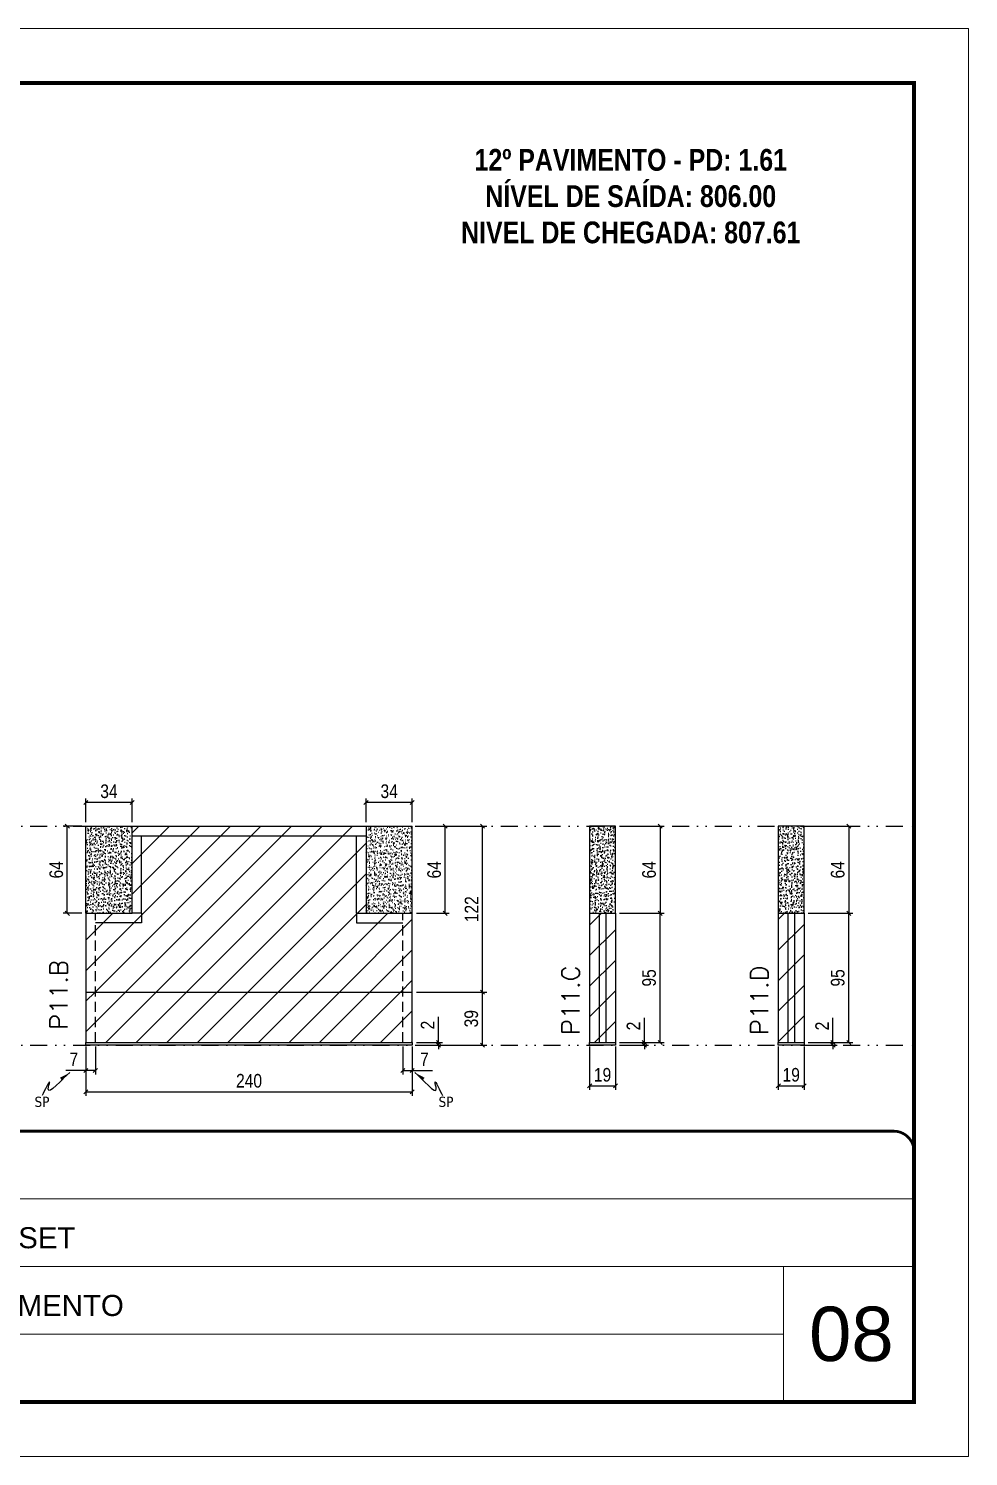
# Model space of a CAD drawing. Extents: x 808 to 7089, y -98 to 17032.
# Drawn here: x 6371 to 7062, y 14834 to 15884 of the extents above; entities that cross this region are included whole.
import ezdxf

# ---------------------------------------------------------------- set-up
doc = ezdxf.new("R2010")
doc.units = 0
for name, pattern in [('CONTINUO', [0]), ('DASHED', [0.75, 0.5, -0.25]), ('DIVIDE2', [0.625, 0.25, -0.125, 0, -0.125, 0, -0.125]), ('HIDDEN', [0.375, 0.25, -0.125])]:
    doc.linetypes.add(name, pattern=pattern)
for name, color, linetype, lineweight in [('CARIMBO', 255, 'Continuous', 9), ('Folhas', 255, 'Continuous', 9), ('REAPROVEITAMENTO', 251, 'Continuous', 9), ('SARRAFO DE PRESSAO', 251, 'DASHED', 9), ('Texto Seção', 7, 'Continuous', 15)]:
    doc.layers.add(name, color=color, linetype=linetype, lineweight=lineweight)
for name, color, linetype in [('COTA', 241, 'Continuous'), ('NOMENCLATURA', 7, 'Continuous'), ('Nível', 160, 'Continuous'), ('Painéis', 200, 'Continuous'), ('SARR_2.2x7', 40, 'Continuous'), ('Sarrafo de Pressão', 42, 'HIDDEN'), ('texto', 7, 'Continuous')]:
    doc.layers.add(name, color=color, linetype=linetype)
doc.styles.add('ARIAL', font='arial.ttf')
doc.styles.add('COTA TECNICA', font='techl___.ttf', dxfattribs={"height": 10})
doc.styles.add('COTA TECNICA-50', font='techl___.ttf', dxfattribs={"height": 10})
doc.styles.add('REGUA-120', font='ROMANS.shx', dxfattribs={"height": 15})
doc.styles.add('ROMANC', font='techb___.ttf', dxfattribs={"height": 2.5})
doc.styles.get("Standard").update_dxf_attribs({"font": 'arial.ttf'})
doc.dimstyles.new('COTA PAINEL-50', dxfattribs={"dimtxt": 10, "dimasz": 3, "dimexe": 3, "dimexo": 3, "dimgap": 3, "dimtad": 1, "dimdec": 1, "dimzin": 12, "dimdsep": 46, "dimtxsty": 'COTA TECNICA-50', "dimblk1": 'OBLIQUE', "dimblk2": 'OBLIQUE', "dimsah": 1, "dimcen": 0.9, "dimclrd": 4, "dimclre": 4, "dimclrt": 240, "dimadec": 1, "dimazin": 3, "dimtfac": 1, "dimtdec": 1, "dimtmove": 0, "dimatfit": 3, "dimfxl": 1, "dimtolj": 1, "dimtzin": 12, "dimarcsym": 0})
doc.dimstyles.new('PAINEL', dxfattribs={"dimtxt": 10, "dimasz": 3, "dimexe": 3, "dimexo": 3, "dimgap": 3, "dimtad": 1, "dimdec": 1, "dimzin": 12, "dimdsep": 46, "dimtxsty": 'COTA TECNICA', "dimblk1": 'OBLIQUE', "dimblk2": 'OBLIQUE', "dimsah": 1, "dimcen": 0.9, "dimclrd": 4, "dimclre": 4, "dimclrt": 240, "dimadec": 1, "dimazin": 3, "dimtfac": 1, "dimtdec": 1, "dimtmove": 0, "dimatfit": 3, "dimfxl": 1, "dimtolj": 1, "dimtzin": 12, "dimarcsym": 0})
doc.dimstyles.get("Standard").update_dxf_attribs({"dimtxt": 0.18, "dimasz": 0.18, "dimexe": 0.18, "dimexo": 0.0625, "dimgap": 0.09, "dimtad": 0, "dimtih": 1, "dimtoh": 1, "dimdec": 4, "dimzin": 0, "dimdsep": 46, "dimtxsty": 'Standard', "dimcen": 0.09, "dimadec": 0, "dimazin": 0, "dimtfac": 1, "dimtdec": 4, "dimtofl": 0, "dimtmove": 0, "dimatfit": 3, "dimfxl": 1, "dimtolj": 1, "dimtzin": 0, "dimarcsym": 0})

# ---------------------------------------------------------------- blocks, each defined once
blk = doc.blocks.new('9999999999')
at = {"color": 30, "linetype": 'CONTINUO'}
for p, q in [((98564.6, 34379.6), (99584, 34379.6)), ((98564.6, 34329.8), (99488, 34329.8)), ((99584, 34329.8), (99488, 34329.8)), ((99488, 34329.8), (99488, 34230.2)), ((98564.6, 34280), (99488, 34280))]:
    blk.add_line(p, q, dxfattribs=at)
at = {"color": 30, "linetype": 'CONTINUO', "const_width": 2}
blk.add_lwpolyline([(99584, 34230.2), (99584, 34414.4, 0.414214), (99569, 34429.4), (98229, 34429.4, 0.414214), (98214, 34414.4), (98214, 34245.2, 0.414214), (98229, 34230.2), (99584, 34230.2)], format="xyb", dxfattribs=at)
at = {"layer": 'Folhas'}
blk.add_lwpolyline([(98139, 34190.2), (99624, 34190.2), (99624, 35240.2), (98139, 35240.2)], close=True, dxfattribs=at)
at = {"layer": 'Folhas', "color": 30, "const_width": 3}
blk.add_lwpolyline([(98214, 34230.2), (99584, 34230.2), (99584, 35200.2), (98214, 35200.2)], close=True, dxfattribs=at)
at = {"color": 7, "linetype": 'Continuous', "ltscale": 5, "style": 'ARIAL'}
for s, height, p in [('NIK SUNSET', 15.48, (98837.7, 34343.3)), ('12º PAVIMENTO', 15.483, (98837.7, 34293.5))]:
    blk.add_text(s, height=height, dxfattribs=at).set_placement(p)
blk = doc.blocks.new('_Oblique')
at = {"color": 0, "linetype": 'ByBlock', "lineweight": -2}
blk.add_line((-0.5, -0.5), (0.5, 0.5), dxfattribs=at)
blk = doc.blocks.new('*D1145')
at = {"layer": 'COTA', "color": 4, "lineweight": -2, "transparency": 16777216}
for p, q in [((6412.8, 15135.3), (6412.8, 15099)), ((6652.8, 15135.3), (6652.8, 15099)), ((6412.8, 15102), (6652.8, 15102))]:
    blk.add_line(p, q, dxfattribs=at)
at = {"layer": 'Defpoints', "color": 0, "transparency": 16777216}
for p in [(6412.8, 15138.3), (6652.8, 15138.3), (6652.8, 15102)]:
    blk.add_point(p, dxfattribs=at)
at = {"layer": 'COTA', "color": 4, "lineweight": -2, "transparency": 16777216, "xscale": 3, "yscale": 3, "zscale": 3, "rotation": 180}
blk.add_blockref('_Oblique', (6412.8, 15102), dxfattribs=at)
at = {"layer": 'COTA', "color": 4, "lineweight": -2, "transparency": 16777216, "xscale": 3, "yscale": 3, "zscale": 3}
blk.add_blockref('_Oblique', (6652.8, 15102), dxfattribs=at)
at = {"layer": 'COTA', "color": 240, "transparency": 16777216, "insert": (6532.8, 15110.1), "char_height": 10, "attachment_point": 5, "style": 'COTA TECNICA'}
blk.add_mtext('\\A1;240', dxfattribs=at)
blk = doc.blocks.new('*D1146')
at = {"layer": 'COTA', "color": 4, "lineweight": -2, "transparency": 16777216}
for p, q in [((6412.8, 15133.3), (6412.8, 15114.8)), ((6419.8, 15135.3), (6419.8, 15114.8)), ((6412.8, 15117.8), (6398.1, 15117.8)), ((6419.8, 15117.8), (6412.8, 15117.8))]:
    blk.add_line(p, q, dxfattribs=at)
at = {"layer": 'Defpoints', "color": 0, "transparency": 16777216}
for p in [(6412.8, 15136.3), (6419.8, 15138.3), (6412.8, 15117.8)]:
    blk.add_point(p, dxfattribs=at)
at = {"layer": 'COTA', "color": 4, "lineweight": -2, "transparency": 16777216, "xscale": 3, "yscale": 3, "zscale": 3, "rotation": 180}
blk.add_blockref('_Oblique', (6412.8, 15117.8), dxfattribs=at)
at = {"layer": 'COTA', "color": 4, "lineweight": -2, "transparency": 16777216, "xscale": 3, "yscale": 3, "zscale": 3}
blk.add_blockref('_Oblique', (6419.8, 15117.8), dxfattribs=at)
at = {"layer": 'COTA', "color": 240, "transparency": 16777216, "insert": (6404, 15125.9), "char_height": 10, "attachment_point": 5, "style": 'COTA TECNICA-50'}
blk.add_mtext('\\A1;7', dxfattribs=at)
blk = doc.blocks.new('*D1147')
at = {"layer": 'COTA', "color": 4, "lineweight": -2, "transparency": 16777216}
for p, q in [((6645.8, 15135.3), (6645.8, 15114.8)), ((6652.8, 15133.3), (6652.8, 15114.8)), ((6645.8, 15117.8), (6652.8, 15117.8)), ((6652.8, 15117.8), (6667.6, 15117.8))]:
    blk.add_line(p, q, dxfattribs=at)
at = {"layer": 'Defpoints', "color": 0, "transparency": 16777216}
for p in [(6645.8, 15138.3), (6652.8, 15136.3), (6652.8, 15117.8)]:
    blk.add_point(p, dxfattribs=at)
at = {"layer": 'COTA', "color": 4, "lineweight": -2, "transparency": 16777216, "xscale": 3, "yscale": 3, "zscale": 3, "rotation": 180}
blk.add_blockref('_Oblique', (6645.8, 15117.8), dxfattribs=at)
at = {"layer": 'COTA', "color": 4, "lineweight": -2, "transparency": 16777216, "xscale": 3, "yscale": 3, "zscale": 3}
blk.add_blockref('_Oblique', (6652.8, 15117.8), dxfattribs=at)
at = {"layer": 'COTA', "color": 240, "transparency": 16777216, "insert": (6661.7, 15125.9), "char_height": 10, "attachment_point": 5, "style": 'COTA TECNICA-50'}
blk.add_mtext('\\A1;7', dxfattribs=at)
blk = doc.blocks.new('*D1148')
at = {"layer": 'COTA', "color": 4, "linetype": 'ByBlock', "lineweight": -2, "transparency": 16777216}
for p, q in [((6655.8, 15175.3), (6707.5, 15175.3)), ((6704.5, 15136.3), (6704.5, 15175.3)), ((6655.8, 15136.3), (6707.5, 15136.3))]:
    blk.add_line(p, q, dxfattribs=at)
at = {"layer": 'Defpoints', "color": 0, "linetype": 'ByBlock', "transparency": 16777216}
for p in [(6652.8, 15175.3), (6704.5, 15175.3), (6652.8, 15136.3)]:
    blk.add_point(p, dxfattribs=at)
at = {"layer": 'COTA', "color": 4, "linetype": 'ByBlock', "lineweight": -2, "transparency": 16777216, "xscale": 3, "yscale": 3, "zscale": 3}
for p, rotation in [((6704.5, 15175.3), 90), ((6704.5, 15136.3), 270)]:
    blk.add_blockref('_Oblique', p, dxfattribs=dict(at, rotation=rotation))
at = {"layer": 'COTA', "color": 240, "linetype": 'ByBlock', "transparency": 16777216, "insert": (6696.2, 15155.8), "char_height": 10, "attachment_point": 5, "rotation": 90, "style": 'COTA TECNICA'}
blk.add_mtext('\\A1;39', dxfattribs=at)
blk = doc.blocks.new('*D1149')
at = {"layer": 'COTA', "color": 4, "lineweight": -2, "transparency": 16777216}
for p, q in [((6672.1, 15138.3), (6672.1, 15157.1)), ((6655.8, 15138.3), (6675.1, 15138.3)), ((6655.8, 15136.3), (6675.1, 15136.3)), ((6672.1, 15136.3), (6672.1, 15138.3)), ((6672.1, 15136.3), (6672.1, 15133.3))]:
    blk.add_line(p, q, dxfattribs=at)
at = {"layer": 'Defpoints', "color": 0, "transparency": 16777216}
for p in [(6652.8, 15138.3), (6652.8, 15136.3), (6672.1, 15136.3)]:
    blk.add_point(p, dxfattribs=at)
at = {"layer": 'COTA', "color": 4, "lineweight": -2, "transparency": 16777216, "xscale": 3, "yscale": 3, "zscale": 3}
for p, rotation in [((6672.1, 15138.3), 270), ((6672.1, 15136.3), 90)]:
    blk.add_blockref('_Oblique', p, dxfattribs=dict(at, rotation=rotation))
at = {"layer": 'COTA', "color": 240, "transparency": 16777216, "insert": (6664.1, 15151.1), "char_height": 10, "attachment_point": 5, "rotation": 90, "style": 'COTA TECNICA-50'}
blk.add_mtext('\\A1;2', dxfattribs=at)
blk = doc.blocks.new('*D1150')
at = {"layer": 'COTA', "color": 4, "linetype": 'ByBlock', "lineweight": -2, "transparency": 16777216}
for p, q in [((6655.8, 15297.3), (6707.5, 15297.3)), ((6704.5, 15175.3), (6704.5, 15297.3)), ((6655.8, 15175.3), (6707.5, 15175.3))]:
    blk.add_line(p, q, dxfattribs=at)
at = {"layer": 'Defpoints', "color": 0, "linetype": 'ByBlock', "transparency": 16777216}
for p in [(6652.8, 15297.3), (6704.5, 15297.3), (6652.8, 15175.3)]:
    blk.add_point(p, dxfattribs=at)
at = {"layer": 'COTA', "color": 4, "linetype": 'ByBlock', "lineweight": -2, "transparency": 16777216, "xscale": 3, "yscale": 3, "zscale": 3}
for p, rotation in [((6704.5, 15297.3), 90), ((6704.5, 15175.3), 270)]:
    blk.add_blockref('_Oblique', p, dxfattribs=dict(at, rotation=rotation))
at = {"layer": 'COTA', "color": 240, "linetype": 'ByBlock', "transparency": 16777216, "insert": (6696.4, 15236.3), "char_height": 10, "attachment_point": 5, "rotation": 90, "style": 'COTA TECNICA'}
blk.add_mtext('\\A1;122', dxfattribs=at)
blk = doc.blocks.new('*D1151')
at = {"layer": 'COTA', "color": 4, "lineweight": -2, "transparency": 16777216}
for p, q in [((6783.2, 15135.3), (6783.2, 15103.4)), ((6802.2, 15135.3), (6802.2, 15103.4)), ((6783.2, 15106.4), (6802.2, 15106.4))]:
    blk.add_line(p, q, dxfattribs=at)
at = {"layer": 'Defpoints', "color": 0, "transparency": 16777216}
for p in [(6783.2, 15138.3), (6802.2, 15138.3), (6802.2, 15106.4)]:
    blk.add_point(p, dxfattribs=at)
at = {"layer": 'COTA', "color": 4, "lineweight": -2, "transparency": 16777216, "xscale": 3, "yscale": 3, "zscale": 3, "rotation": 180}
blk.add_blockref('_Oblique', (6783.2, 15106.4), dxfattribs=at)
at = {"layer": 'COTA', "color": 4, "lineweight": -2, "transparency": 16777216, "xscale": 3, "yscale": 3, "zscale": 3}
blk.add_blockref('_Oblique', (6802.2, 15106.4), dxfattribs=at)
at = {"layer": 'COTA', "color": 240, "transparency": 16777216, "insert": (6792.7, 15114.5), "char_height": 10, "attachment_point": 5, "style": 'COTA TECNICA'}
blk.add_mtext('\\A1;19', dxfattribs=at)
blk = doc.blocks.new('*D1152')
at = {"layer": 'COTA', "color": 4, "lineweight": -2, "transparency": 16777216}
for p, q in [((6823.4, 15138.3), (6823.4, 15156.4)), ((6805.2, 15138.3), (6826.4, 15138.3)), ((6805.2, 15136.3), (6826.4, 15136.3)), ((6823.4, 15136.3), (6823.4, 15138.3)), ((6823.4, 15136.3), (6823.4, 15133.3))]:
    blk.add_line(p, q, dxfattribs=at)
at = {"layer": 'Defpoints', "color": 0, "transparency": 16777216}
for p in [(6802.2, 15138.3), (6802.2, 15136.3), (6823.4, 15138.3)]:
    blk.add_point(p, dxfattribs=at)
at = {"layer": 'COTA', "color": 4, "lineweight": -2, "transparency": 16777216, "xscale": 3, "yscale": 3, "zscale": 3}
for p, rotation in [((6823.4, 15138.3), 270), ((6823.4, 15136.3), 90)]:
    blk.add_blockref('_Oblique', p, dxfattribs=dict(at, rotation=rotation))
at = {"layer": 'COTA', "color": 240, "transparency": 16777216, "insert": (6815.4, 15150.4), "char_height": 10, "attachment_point": 5, "rotation": 90, "style": 'COTA TECNICA-50'}
blk.add_mtext('\\A1;2', dxfattribs=at)
blk = doc.blocks.new('*D1162')
at = {"layer": 'COTA', "color": 4, "linetype": 'ByBlock', "lineweight": -2, "transparency": 16777216}
for p, q in [((6805.2, 15297.3), (6838, 15297.3)), ((6835, 15297.3), (6835, 15233.3)), ((6805.2, 15233.3), (6838, 15233.3))]:
    blk.add_line(p, q, dxfattribs=at)
at = {"layer": 'Defpoints', "color": 0, "linetype": 'ByBlock', "transparency": 16777216}
for p in [(6802.2, 15297.3), (6802.2, 15233.3), (6835, 15233.3)]:
    blk.add_point(p, dxfattribs=at)
at = {"layer": 'COTA', "color": 4, "linetype": 'ByBlock', "lineweight": -2, "transparency": 16777216, "xscale": 3, "yscale": 3, "zscale": 3}
for p, rotation in [((6835, 15297.3), 90), ((6835, 15233.3), 270)]:
    blk.add_blockref('_Oblique', p, dxfattribs=dict(at, rotation=rotation))
at = {"layer": 'COTA', "color": 240, "linetype": 'ByBlock', "transparency": 16777216, "insert": (6826.9, 15265.3), "char_height": 10, "attachment_point": 5, "rotation": 90, "style": 'COTA TECNICA'}
blk.add_mtext('\\A1;64', dxfattribs=at)
blk = doc.blocks.new('*D1163')
at = {"layer": 'COTA', "color": 4, "lineweight": -2, "transparency": 16777216}
for p, q in [((6805.2, 15233.3), (6838, 15233.3)), ((6835, 15138.3), (6835, 15233.3)), ((6805.2, 15138.3), (6838, 15138.3))]:
    blk.add_line(p, q, dxfattribs=at)
at = {"layer": 'Defpoints', "color": 0, "transparency": 16777216}
for p in [(6802.2, 15233.3), (6835, 15233.3), (6802.2, 15138.3)]:
    blk.add_point(p, dxfattribs=at)
at = {"layer": 'COTA', "color": 4, "lineweight": -2, "transparency": 16777216, "xscale": 3, "yscale": 3, "zscale": 3}
for p, rotation in [((6835, 15233.3), 90), ((6835, 15138.3), 270)]:
    blk.add_blockref('_Oblique', p, dxfattribs=dict(at, rotation=rotation))
at = {"layer": 'COTA', "color": 240, "transparency": 16777216, "insert": (6826.9, 15185.8), "char_height": 10, "attachment_point": 5, "rotation": 90, "style": 'COTA TECNICA-50'}
blk.add_mtext('\\A1;95', dxfattribs=at)
blk = doc.blocks.new('*D1155')
at = {"layer": 'COTA', "color": 4, "lineweight": -2, "transparency": 16777216}
for p, q in [((6921.9, 15135.3), (6921.9, 15103.4)), ((6940.9, 15135.3), (6940.9, 15103.4)), ((6921.9, 15106.4), (6940.9, 15106.4))]:
    blk.add_line(p, q, dxfattribs=at)
at = {"layer": 'Defpoints', "color": 0, "transparency": 16777216}
for p in [(6921.9, 15138.3), (6940.9, 15138.3), (6940.9, 15106.4)]:
    blk.add_point(p, dxfattribs=at)
at = {"layer": 'COTA', "color": 4, "lineweight": -2, "transparency": 16777216, "xscale": 3, "yscale": 3, "zscale": 3, "rotation": 180}
blk.add_blockref('_Oblique', (6921.9, 15106.4), dxfattribs=at)
at = {"layer": 'COTA', "color": 4, "lineweight": -2, "transparency": 16777216, "xscale": 3, "yscale": 3, "zscale": 3}
blk.add_blockref('_Oblique', (6940.9, 15106.4), dxfattribs=at)
at = {"layer": 'COTA', "color": 240, "transparency": 16777216, "insert": (6931.4, 15114.5), "char_height": 10, "attachment_point": 5, "style": 'COTA TECNICA'}
blk.add_mtext('\\A1;19', dxfattribs=at)
blk = doc.blocks.new('*D1156')
at = {"layer": 'COTA', "color": 4, "lineweight": -2, "transparency": 16777216}
for p, q in [((6962.1, 15138.3), (6962.1, 15156.4)), ((6943.9, 15138.3), (6965.1, 15138.3)), ((6943.9, 15136.3), (6965.1, 15136.3)), ((6962.1, 15136.3), (6962.1, 15138.3)), ((6962.1, 15136.3), (6962.1, 15133.3))]:
    blk.add_line(p, q, dxfattribs=at)
at = {"layer": 'Defpoints', "color": 0, "transparency": 16777216}
for p in [(6940.9, 15138.3), (6940.9, 15136.3), (6962.1, 15138.3)]:
    blk.add_point(p, dxfattribs=at)
at = {"layer": 'COTA', "color": 4, "lineweight": -2, "transparency": 16777216, "xscale": 3, "yscale": 3, "zscale": 3}
for p, rotation in [((6962.1, 15138.3), 270), ((6962.1, 15136.3), 90)]:
    blk.add_blockref('_Oblique', p, dxfattribs=dict(at, rotation=rotation))
at = {"layer": 'COTA', "color": 240, "transparency": 16777216, "insert": (6954.1, 15150.4), "char_height": 10, "attachment_point": 5, "rotation": 90, "style": 'COTA TECNICA-50'}
blk.add_mtext('\\A1;2', dxfattribs=at)
blk = doc.blocks.new('*D1175')
at = {"layer": 'COTA', "color": 4, "linetype": 'ByBlock', "lineweight": -2, "transparency": 16777216}
for p, q in [((6943.9, 15297.3), (6976.7, 15297.3)), ((6973.7, 15297.3), (6973.7, 15233.3)), ((6943.9, 15233.3), (6976.7, 15233.3))]:
    blk.add_line(p, q, dxfattribs=at)
at = {"layer": 'Defpoints', "color": 0, "linetype": 'ByBlock', "transparency": 16777216}
for p in [(6940.9, 15297.3), (6940.9, 15233.3), (6973.7, 15233.3)]:
    blk.add_point(p, dxfattribs=at)
at = {"layer": 'COTA', "color": 4, "linetype": 'ByBlock', "lineweight": -2, "transparency": 16777216, "xscale": 3, "yscale": 3, "zscale": 3}
for p, rotation in [((6973.7, 15297.3), 90), ((6973.7, 15233.3), 270)]:
    blk.add_blockref('_Oblique', p, dxfattribs=dict(at, rotation=rotation))
at = {"layer": 'COTA', "color": 240, "linetype": 'ByBlock', "transparency": 16777216, "insert": (6965.6, 15265.3), "char_height": 10, "attachment_point": 5, "rotation": 90, "style": 'COTA TECNICA'}
blk.add_mtext('\\A1;64', dxfattribs=at)
blk = doc.blocks.new('*D1176')
at = {"layer": 'COTA', "color": 4, "lineweight": -2, "transparency": 16777216}
for p, q in [((6943.9, 15233.3), (6976.7, 15233.3)), ((6973.7, 15138.3), (6973.7, 15233.3)), ((6943.9, 15138.3), (6976.7, 15138.3))]:
    blk.add_line(p, q, dxfattribs=at)
at = {"layer": 'Defpoints', "color": 0, "transparency": 16777216}
for p in [(6940.9, 15233.3), (6973.7, 15233.3), (6940.9, 15138.3)]:
    blk.add_point(p, dxfattribs=at)
at = {"layer": 'COTA', "color": 4, "lineweight": -2, "transparency": 16777216, "xscale": 3, "yscale": 3, "zscale": 3}
for p, rotation in [((6973.7, 15233.3), 90), ((6973.7, 15138.3), 270)]:
    blk.add_blockref('_Oblique', p, dxfattribs=dict(at, rotation=rotation))
at = {"layer": 'COTA', "color": 240, "transparency": 16777216, "insert": (6965.6, 15185.8), "char_height": 10, "attachment_point": 5, "rotation": 90, "style": 'COTA TECNICA-50'}
blk.add_mtext('\\A1;95', dxfattribs=at)
blk = doc.blocks.new('*D1178')
at = {"layer": 'COTA', "color": 4, "lineweight": -2, "transparency": 16777216}
for p, q in [((6655.8, 15297.3), (6680, 15297.3)), ((6677, 15233.3), (6677, 15297.3)), ((6655.8, 15233.3), (6680, 15233.3))]:
    blk.add_line(p, q, dxfattribs=at)
at = {"layer": 'Defpoints', "color": 0, "transparency": 16777216}
for p in [(6652.8, 15297.3), (6677, 15297.3), (6652.8, 15233.3)]:
    blk.add_point(p, dxfattribs=at)
at = {"layer": 'COTA', "color": 4, "lineweight": -2, "transparency": 16777216, "xscale": 3, "yscale": 3, "zscale": 3}
for p, rotation in [((6677, 15297.3), 90), ((6677, 15233.3), 270)]:
    blk.add_blockref('_Oblique', p, dxfattribs=dict(at, rotation=rotation))
at = {"layer": 'COTA', "color": 240, "transparency": 16777216, "insert": (6668.9, 15265.3), "char_height": 10, "attachment_point": 5, "rotation": 90, "style": 'COTA TECNICA'}
blk.add_mtext('\\A1;64', dxfattribs=at)
blk = doc.blocks.new('*D1179')
at = {"layer": 'COTA', "color": 4, "lineweight": -2, "transparency": 16777216}
for p, q in [((6412.8, 15300.3), (6412.8, 15317.8)), ((6446.8, 15314.8), (6412.8, 15314.8)), ((6446.8, 15300.3), (6446.8, 15317.8))]:
    blk.add_line(p, q, dxfattribs=at)
at = {"layer": 'Defpoints', "color": 0, "transparency": 16777216}
for p in [(6412.8, 15314.8), (6412.8, 15297.3), (6446.8, 15297.3)]:
    blk.add_point(p, dxfattribs=at)
at = {"layer": 'COTA', "color": 4, "lineweight": -2, "transparency": 16777216, "xscale": 3, "yscale": 3, "zscale": 3, "rotation": 180}
blk.add_blockref('_Oblique', (6412.8, 15314.8), dxfattribs=at)
at = {"layer": 'COTA', "color": 4, "lineweight": -2, "transparency": 16777216, "xscale": 3, "yscale": 3, "zscale": 3}
blk.add_blockref('_Oblique', (6446.8, 15314.8), dxfattribs=at)
at = {"layer": 'COTA', "color": 240, "transparency": 16777216, "insert": (6429.8, 15323), "char_height": 10, "attachment_point": 5, "style": 'COTA TECNICA'}
blk.add_mtext('\\A1;34', dxfattribs=at)
blk = doc.blocks.new('*D1180')
at = {"layer": 'COTA', "color": 4, "lineweight": -2, "transparency": 16777216}
for p, q in [((6618.8, 15300.3), (6618.8, 15317.8)), ((6652.8, 15314.8), (6618.8, 15314.8)), ((6652.8, 15300.3), (6652.8, 15317.8))]:
    blk.add_line(p, q, dxfattribs=at)
at = {"layer": 'Defpoints', "color": 0, "transparency": 16777216}
for p in [(6618.8, 15314.8), (6618.8, 15297.3), (6652.8, 15297.3)]:
    blk.add_point(p, dxfattribs=at)
at = {"layer": 'COTA', "color": 4, "lineweight": -2, "transparency": 16777216, "xscale": 3, "yscale": 3, "zscale": 3, "rotation": 180}
blk.add_blockref('_Oblique', (6618.8, 15314.8), dxfattribs=at)
at = {"layer": 'COTA', "color": 4, "lineweight": -2, "transparency": 16777216, "xscale": 3, "yscale": 3, "zscale": 3}
blk.add_blockref('_Oblique', (6652.8, 15314.8), dxfattribs=at)
at = {"layer": 'COTA', "color": 240, "transparency": 16777216, "insert": (6635.8, 15323), "char_height": 10, "attachment_point": 5, "style": 'COTA TECNICA'}
blk.add_mtext('\\A1;34', dxfattribs=at)
blk = doc.blocks.new('*D2088')
at = {"layer": 'COTA', "color": 4, "lineweight": -2, "transparency": 16777216}
for p, q in [((6409.8, 15297.3), (6396.2, 15297.3)), ((6399.2, 15233.3), (6399.2, 15297.3)), ((6409.8, 15233.3), (6396.2, 15233.3))]:
    blk.add_line(p, q, dxfattribs=at)
at = {"layer": 'Defpoints', "color": 0, "transparency": 16777216}
for p in [(6399.2, 15297.3), (6412.8, 15297.3), (6412.8, 15233.3)]:
    blk.add_point(p, dxfattribs=at)
at = {"layer": 'COTA', "color": 4, "lineweight": -2, "transparency": 16777216, "xscale": 3, "yscale": 3, "zscale": 3}
for p, rotation in [((6399.2, 15297.3), 90), ((6399.2, 15233.3), 270)]:
    blk.add_blockref('_Oblique', p, dxfattribs=dict(at, rotation=rotation))
at = {"layer": 'COTA', "color": 240, "transparency": 16777216, "insert": (6391.1, 15265.3), "char_height": 10, "attachment_point": 5, "rotation": 90, "style": 'COTA TECNICA'}
blk.add_mtext('\\A1;64', dxfattribs=at)

msp = doc.modelspace()

# ---------------------------------------------------------------- hatches: boundary and pattern name
at = {"layer": 'COTA', "linetype": 'ByBlock'}
h = msp.add_hatch(dxfattribs=at)
h.set_pattern_fill('AR-CONC', color=256, scale=0.03)
h.paths.add_polyline_path([(6446.83, 15297.32), (6412.83, 15297.32), (6412.83, 15233.32), (6446.83, 15233.32)])
h = msp.add_hatch(dxfattribs=at)
h.set_pattern_fill('AR-CONC', color=256, scale=0.03)
h.paths.add_polyline_path([(6652.83, 15297.32), (6618.83, 15297.32), (6618.83, 15233.32), (6652.83, 15233.32)])
h = msp.add_hatch(dxfattribs=at)
h.set_pattern_fill('AR-CONC', color=256, scale=0.03)
h.paths.add_polyline_path([(6802.17, 15297.32), (6783.17, 15297.32), (6783.17, 15233.32), (6802.17, 15233.32)])
h = msp.add_hatch(dxfattribs=at)
h.set_pattern_fill('AR-CONC', color=256, scale=0.03)
h.paths.add_polyline_path([(6940.89, 15297.32), (6921.89, 15297.32), (6921.89, 15233.32), (6940.89, 15233.32)])
at = {"layer": 'REAPROVEITAMENTO'}
h = msp.add_hatch(dxfattribs=at)
h.set_pattern_fill('ANSI31', color=256, scale=5)
h.paths.add_polyline_path([(6652.83, 15175.32), (6652.83, 15233.32), (6618.83, 15233.32), (6618.83, 15297.32), (6446.83, 15297.32), (6446.83, 15233.32), (6412.83, 15233.32), (6412.83, 15175.32)])
h = msp.add_hatch(dxfattribs=at)
h.set_pattern_fill('ANSI31', color=256, scale=5)
h.paths.add_polyline_path([(6802.17, 15233.29), (6783.17, 15233.29), (6783.17, 15138.32), (6802.17, 15138.32)])
h = msp.add_hatch(dxfattribs=at)
h.set_pattern_fill('ANSI31', color=256, scale=5)
h.paths.add_polyline_path([(6940.89, 15233.29), (6921.89, 15233.29), (6921.89, 15138.32), (6940.89, 15138.32)])
h = msp.add_hatch(dxfattribs=at)
h.set_pattern_fill('ANSI31', color=256, scale=5)
h.paths.add_polyline_path([(6412.83, 15175.32), (6412.83, 15138.32), (6652.83, 15138.32), (6652.83, 15175.32)])

# ---------------------------------------------------------------- linework, layer by layer
at = {"layer": 'COTA', "linetype": 'ByBlock'}
for p, q in [((6412.83, 15233.32), (6412.83, 15297.32)), ((6412.83, 15297.32), (6446.83, 15297.32)), ((6618.83, 15297.32), (6652.83, 15297.32)), ((6652.83, 15297.32), (6652.83, 15297.32)), ((6652.83, 15233.32), (6652.83, 15297.32))]:
    msp.add_line(p, q, dxfattribs=at)
for points in [[(6783.17, 15233.29), (6802.17, 15233.29), (6802.17, 15297.32), (6783.17, 15297.32)], [(6921.89, 15233.29), (6940.89, 15233.29), (6940.89, 15297.32), (6921.89, 15297.32)]]:
    msp.add_lwpolyline(points, close=True, dxfattribs=at)
at = {"layer": 'Nível', "color": 4, "linetype": 'DIVIDE2', "ltscale": 50}
for p, q in [((5963.14, 15297.32), (7021.67, 15297.32)), ((5963.14, 15136.32), (7021.67, 15136.32))]:
    msp.add_line(p, q, dxfattribs=at)
at = {"layer": 'Painéis'}
for p, q in [((6446.83, 15233.32), (6446.83, 15297.32)), ((6446.83, 15297.32), (6618.83, 15297.32)), ((6618.83, 15297.32), (6618.83, 15233.32)), ((6412.83, 15233.32), (6412.83, 15233.32)), ((6412.83, 15233.32), (6446.83, 15233.32)), ((6412.83, 15233.32), (6412.83, 15138.32)), ((6618.83, 15233.32), (6652.83, 15233.32)), ((6618.83, 15233.32), (6652.83, 15233.32)), ((6652.83, 15233.32), (6652.83, 15233.32)), ((6652.83, 15138.32), (6652.83, 15233.32)), ((6783.17, 15233.32), (6802.17, 15233.32)), ((6783.17, 15233.29), (6783.17, 15138.32)), ((6802.17, 15233.29), (6802.17, 15138.32)), ((6921.89, 15233.32), (6940.89, 15233.32)), ((6921.89, 15233.29), (6921.89, 15138.32)), ((6940.89, 15233.29), (6940.89, 15138.32)), ((6412.83, 15175.32), (6652.83, 15175.32)), ((6412.83, 15138.32), (6652.83, 15138.32)), ((6412.83, 15136.32), (6412.83, 15138.32)), ((6412.83, 15138.32), (6652.83, 15138.32)), ((6652.83, 15136.32), (6412.83, 15136.32)), ((6652.83, 15138.32), (6652.83, 15136.32)), ((6783.17, 15138.32), (6802.17, 15138.32)), ((6783.17, 15138.32), (6802.17, 15138.32)), ((6783.17, 15136.32), (6783.17, 15138.32)), ((6802.17, 15136.32), (6783.17, 15136.32)), ((6802.17, 15138.32), (6802.17, 15136.32)), ((6921.89, 15138.32), (6940.89, 15138.32)), ((6921.89, 15138.32), (6940.89, 15138.32)), ((6921.89, 15136.32), (6921.89, 15138.32)), ((6940.89, 15136.32), (6921.89, 15136.32)), ((6940.89, 15138.32), (6940.89, 15136.32))]:
    msp.add_line(p, q, dxfattribs=at)
at = {"layer": 'SARR_2.2x7'}
for p, q in [((6446.83, 15290.32), (6618.83, 15290.32)), ((6453.83, 15233.32), (6453.83, 15290.32)), ((6611.83, 15233.32), (6611.83, 15290.32)), ((6453.83, 15226.32), (6419.83, 15226.32)), ((6453.83, 15233.32), (6446.83, 15233.32)), ((6453.83, 15233.32), (6453.83, 15226.32)), ((6611.83, 15233.32), (6618.83, 15233.32)), ((6611.83, 15233.32), (6611.83, 15226.32)), ((6611.83, 15226.32), (6645.83, 15226.32)), ((6790.17, 15233.29), (6790.17, 15138.32)), ((6795.17, 15233.29), (6795.17, 15138.32)), ((6928.89, 15233.29), (6928.89, 15138.32)), ((6933.89, 15233.29), (6933.89, 15138.32))]:
    msp.add_line(p, q, dxfattribs=at)
at = {"layer": 'Sarrafo de Pressão', "ltscale": 30}
for p, q in [((6419.83, 15138.32), (6419.83, 15233.32)), ((6645.83, 15138.32), (6645.83, 15233.32))]:
    msp.add_line(p, q, dxfattribs=at)

# ---------------------------------------------------------------- block references
at = {"layer": 'SARRAFO DE PRESSAO', "color": 6, "linetype": 'ByBlock'}
msp.add_blockref('9999999999', (-92562.31, -19356.3), dxfattribs=at)

# ---------------------------------------------------------------- texts
at = {"layer": 'CARIMBO', "style": 'ARIAL'}
msp.add_text('08', height=40, dxfattribs=at).set_placement((6944.53, 14904.05))
at = {"layer": 'NOMENCLATURA', "color": 2, "insert": (6813.41, 15822.04), "char_height": 16, "attachment_point": 2, "style": 'ROMANC'}
msp.add_mtext_dynamic_manual_height_columns('\\P12º PAVIMENTO - PD: 1.61\\PNÍVEL DE SAÍDA: 806.00\\PNIVEL DE CHEGADA: 807.61', width=328.3607, gutter_width=1, heights=[0], dxfattribs=at)
at = {"layer": 'texto', "color": 0, "char_height": 7.5, "attachment_point": 5}
for insert in [(6380.58, 15094.64), (6677.6, 15094.64)]:
    msp.add_mtext('{\\fTahoma|b0|i0|c0|p34;\\C4;SP}', dxfattribs=dict(at, insert=insert))
at = {"layer": 'Texto Seção', "char_height": 13, "width": 285.3299, "attachment_point": 7, "rotation": 90, "style": 'REGUA-120'}
for s, insert in [('P11.B', (6399.36, 15147.57)), ('P11.C', (6775.74, 15143.73)), ('P11.D', (6914.45, 15143.73))]:
    msp.add_mtext(s, dxfattribs=dict(at, insert=insert))

# ---------------------------------------------------------------- dimensions: what is measured, and where the dimension line sits
at = {"layer": 'COTA'}
for base, p1, p2, dimstyle, picture, middle in [((6412.83, 15314.78), (6446.83, 15297.32), (6412.83, 15297.32), 'PAINEL', '*D1179', (6429.83, 15323)), ((6618.83, 15314.78), (6652.83, 15297.32), (6618.83, 15297.32), 'PAINEL', '*D1180', (6635.83, 15323)), ((6652.83, 15117.81), (6645.83, 15138.32), (6652.83, 15136.32), 'COTA PAINEL-50', '*D1147', (6661.69, 15125.88))]:
    dim = msp.add_linear_dim(base=base, p1=p1, p2=p2, dimstyle=dimstyle, dxfattribs=at)
    dim.commit()
    dim.dimension.update_dxf_attribs({"geometry": picture, "text_midpoint": middle})
for base, p1, p2, angle, dimstyle, picture, middle in [((6399.23, 15297.32), (6412.83, 15233.32), (6412.83, 15297.32), 90, 'PAINEL', '*D2088', (6391.12, 15265.32)), ((6677, 15297.32), (6652.83, 15233.32), (6652.83, 15297.32), 90, 'PAINEL', '*D1178', (6668.9, 15265.32)), ((6835.03, 15233.32), (6802.17, 15138.32), (6802.17, 15233.32), 90, 'COTA PAINEL-50', '*D1163', (6826.89, 15185.82)), ((6973.74, 15233.32), (6940.89, 15138.32), (6940.89, 15233.32), 90, 'COTA PAINEL-50', '*D1176', (6965.6, 15185.82)), ((6412.83, 15117.81), (6419.83, 15138.32), (6412.83, 15136.32), 180, 'COTA PAINEL-50', '*D1146', (6403.96, 15125.88))]:
    dim = msp.add_linear_dim(base=base, p1=p1, p2=p2, angle=angle, dimstyle=dimstyle, dxfattribs=at)
    dim.commit()
    dim.dimension.update_dxf_attribs({"geometry": picture, "text_midpoint": middle})
at = {"layer": 'COTA', "linetype": 'ByBlock'}
for p1, p2, picture, middle in [((6652.83, 15175.32), (6652.83, 15297.32), '*D1150', (6696.41, 15236.32)), ((6652.83, 15136.32), (6652.83, 15175.32), '*D1148', (6696.22, 15155.82))]:
    dim = msp.add_aligned_dim(p1=p1, p2=p2, distance=-51.64, dimstyle='PAINEL', dxfattribs=at)
    dim.commit()
    dim.dimension.update_dxf_attribs({"geometry": picture, "text_midpoint": middle})
for base, p1, p2, picture, middle in [((6835.03, 15233.29), (6802.17, 15297.32), (6802.17, 15233.29), '*D1162', (6826.93, 15265.3)), ((6973.74, 15233.29), (6940.89, 15297.32), (6940.89, 15233.29), '*D1175', (6965.64, 15265.3))]:
    dim = msp.add_linear_dim(base=base, p1=p1, p2=p2, angle=90, dimstyle='PAINEL', dxfattribs=at)
    dim.commit()
    dim.dimension.update_dxf_attribs({"geometry": picture, "text_midpoint": middle})
at = {"layer": 'COTA'}
for base, p1, p2, picture, middle in [((6672.09, 15136.32), (6652.83, 15138.32), (6652.83, 15136.32), '*D1149', (6672.09, 15151.06)), ((6823.37, 15138.32), (6802.17, 15136.32), (6802.17, 15138.32), '*D1152', (6823.37, 15150.37)), ((6962.08, 15138.32), (6940.89, 15136.32), (6940.89, 15138.32), '*D1156', (6962.08, 15150.37))]:
    dim = msp.add_linear_dim(base=base, p1=p1, p2=p2, angle=90, dimstyle='COTA PAINEL-50', dxfattribs=at)
    dim.commit()
    dim.dimension.update_dxf_attribs({"geometry": picture, "text_midpoint": middle, "dimtype": 160})
for base, p1, p2, picture, middle in [((6652.83, 15101.95), (6412.83, 15138.32), (6652.83, 15138.32), '*D1145', (6532.83, 15110.06)), ((6802.17, 15106.42), (6783.17, 15138.32), (6802.17, 15138.32), '*D1151', (6792.67, 15114.51)), ((6940.89, 15106.42), (6921.89, 15138.32), (6940.89, 15138.32), '*D1155', (6931.39, 15114.51))]:
    dim = msp.add_linear_dim(base=base, p1=p1, p2=p2, dimstyle='PAINEL', override={"dimarcsym": 2}, dxfattribs=at)
    dim.commit()
    dim.dimension.update_dxf_attribs({"geometry": picture, "text_midpoint": middle})

# ---------------------------------------------------------------- leaders
at = {"layer": 'COTA', "path_type": 1}
for points in [[(6401, 15116.13), (6385.21, 15104.3), (6386.14, 15109.11), (6380.59, 15099.33)], [(6654.66, 15116.13), (6670.44, 15104.3), (6669.52, 15109.11), (6675.07, 15099.33)]]:
    msp.add_leader(points, dimstyle='Standard', override={"dimasz": 8}, dxfattribs=at)

doc.saveas('drawing.dxf')
